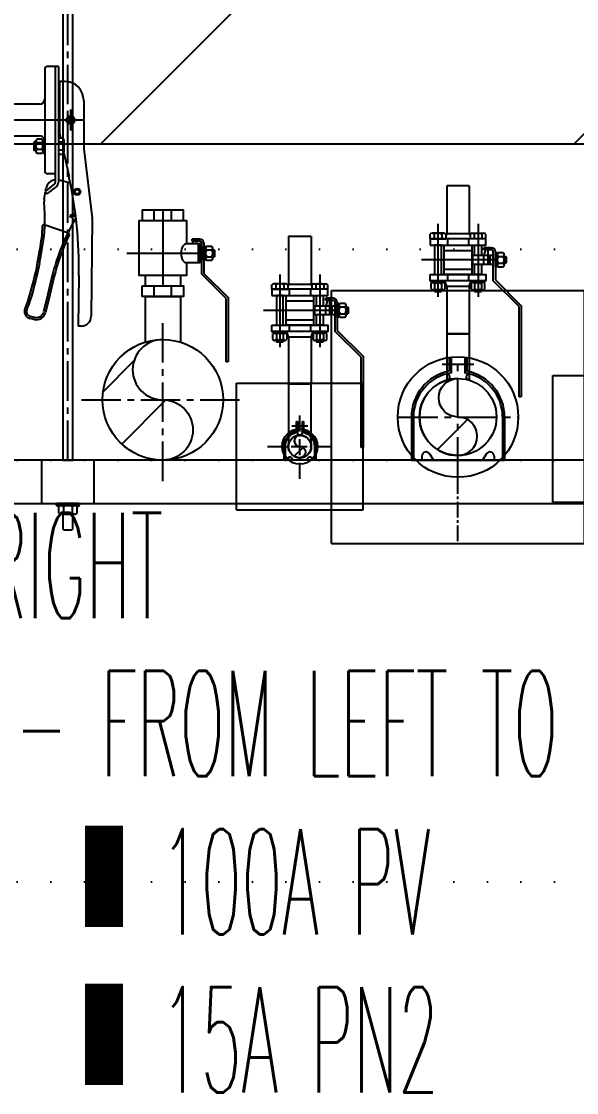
# Model space of a CAD drawing. Header units: millimetres. Extents: x -192235 to 515711, y 45168 to 947868.
# Drawn here: x 161156 to 161682, y 464950 to 465966 of the extents above; entities that cross this region are included whole.
import ezdxf
from ezdxf.enums import TextEntityAlignment as Align

# ---------------------------------------------------------------- set-up
doc = ezdxf.new("R2010")
doc.units = ezdxf.units.MM
doc.header["$LTSCALE"] = 1000
for name, pattern in [('CENTER', [50.8, 31.75, -6.35, 6.35, -6.35]), ('CENTER2', [1.125, 0.75, -0.125, 0.125, -0.125]), ('DOT2', [3.175, 0, -3.175])]:
    doc.linetypes.add(name, pattern=pattern)
for name, color, linetype in [('0-LEVEL LINE', 4, 'DOT2'), ('BG-CDA', 20, 'Continuous'), ('BG-PN2', 34, 'Continuous'), ('M-TXT', 3, 'Continuous'), ('MPPIPE', 100, 'Continuous'), ('SM-SEC-Cm$0$SUPPORT', 2, 'Continuous'), ('SUPPORT', 2, 'Continuous'), ('TPH12-SEC-@20-1$0$STEEL3', 252, 'Continuous')]:
    doc.layers.add(name, color=color, linetype=linetype)
doc.styles.add('aa-txt', font='simplex.shx', dxfattribs={"width": 0.7, "bigfont": 'chineset.shx'})

# ---------------------------------------------------------------- blocks, each defined once
blk = doc.blocks.new('TPH12-SEC-@20-1')
at = {"layer": 'TPH12-SEC-@20-1$0$STEEL3'}
blk.add_line((160000, 465850), (175000, 465850), dxfattribs=at)
blk = doc.blocks.new('BFV-50A-f')
at = {"color": 0}
for p, q in [((2.73, 16.5), (9.3, 17.3)), ((9.36, 17.3), (18.6, 17.21)), ((-1.87, 16.5), (2.73, 16.5)), ((19.54, 16.26), (19.54, 15.97)), ((8.84, 15.71), (9.07, 15.18)), ((9.04, 15.74), (9.25, 15.26)), ((9.07, 15.18), (9.25, 15.26)), ((14.74, 16.05), (19.54, 15.97)), ((-3.67, 14.7), (-3.67, 14.2)), ((1.23, 14.2), (1.72, 14.31)), ((1.72, 14.53), (1.72, 14.1)), ((1.91, 14.63), (3.04, 14.63)), ((2.1, 14.53), (2.1, 14.1)), ((2.85, 14.53), (2.85, 14.1)), ((3.12, 14.61), (5.36, 15.11)), ((3.22, 14.1), (3.22, 14.53)), ((5.99, 15.24), (5.7, 14.17)), ((10.74, 15.07), (9.93, 12.74)), ((-5.1, 14.1), (5.9, 14.1)), ((-5.1, 14.1), (-5.1, 13.8)), ((-5.1, 13.8), (-5.1, 13.1)), ((-5.1, 13.8), (5.9, 13.8)), ((-3.67, 14.2), (1.23, 14.2)), ((-3.22, 14.1), (-3.22, 14.2)), ((-3.04, 14.1), (-1.91, 14.1)), ((-2.85, 14.2), (-2.85, 14.1)), ((-2.1, 14.2), (-2.1, 14.1)), ((-1.72, 14.2), (-1.72, 14.1)), ((-0.65, 14.2), (-0.65, 14.1)), ((0.65, 14.2), (0.65, 14.1)), ((5.1, 13.8), (5.1, 13.1)), ((6.06, 13.72), (6.76, 12.83)), ((6.3, 13.91), (7, 13.01)), ((14.88, 13.48), (16.51, 13.09)), ((14.92, 13.68), (16.56, 13.29)), ((16.56, 13.29), (18.25, 12.88)), ((-4.8, 12.8), (4.8, 12.8)), ((-1.5, 12.3), (-1.5, 7.62)), ((1.5, 7.62), (1.5, 12.3)), ((1.5, 7.62), (1.5, 12.3)), ((1.82, 12.8), (3.12, 12.8)), ((1.82, 12.64), (1.82, 12.8)), ((3.12, 12.64), (1.82, 12.64)), ((1.82, 12.54), (1.82, 12.06)), ((2.96, 12.64), (1.98, 12.64)), ((2.15, 12.54), (2.15, 12.06)), ((2.8, 12.54), (2.8, 12.06)), ((3.12, 12.64), (3.12, 12.8)), ((3.12, 12.06), (3.12, 12.54)), ((6.71, 12.89), (6.49, 12.93)), ((6.76, 12.83), (7, 13.01)), ((7.49, 12.75), (6.81, 12.87)), ((13.52, 12.13), (12.31, 12.34)), ((13.56, 12.32), (12.35, 12.54)), ((16.51, 13.09), (18.2, 12.69)), ((1.98, 11.96), (2.96, 11.96)), ((2.07, 11.96), (2.07, 11.81)), ((2.1, 11.78), (2.07, 11.81)), ((2.87, 11.81), (2.07, 11.81)), ((2.1, 11.78), (2.84, 11.78)), ((2.84, 11.78), (2.87, 11.81)), ((2.87, 11.96), (2.87, 11.81)), ((18.72, 11.84), (18.62, 11.46)), ((18.91, 11.8), (18.82, 11.41))]:
    blk.add_line(p, q, dxfattribs=at)
at = {"color": 1, "linetype": 'CENTER', "ltscale": 1.2}
blk.add_line((-1, 15.25), (1, 15.25), dxfattribs=at)
blk.add_line((-1.5, 12.3), (-1.5, 7.62))
at = {"color": 0}
blk.add_lwpolyline([(-0.12, 15.45), (-0.23, 15.25), (-0.12, 15.05), (0.12, 15.05), (0.23, 15.25), (0.12, 15.45)], close=True, dxfattribs=at)
blk.add_lwpolyline([(2.25, -7.62), (2.25, 7.62), (-2.25, 7.62), (-2.25, -7.62)], close=True)
blk.add_circle((0, 15.25), 0.4)
for centre, radius in [((0, 15.25), 0.2), ((6.8, 15.88), 0.3), ((6.8, 15.88), 0.205)]:
    blk.add_circle(centre, radius, dxfattribs=at)
for centre, radius, start, end in [((9.36, 16.8), 0.5, 89.4382, 96.9113), ((-1.87, 14.7), 1.8, 90, 180), ((18.59, 16.26), 0.95, 0, 89.4387), ((14.1, -24.82), 40.87, 89.0858, 102.3536), ((19.55, 32.93), 20, 239.1228, 256.495), ((1.91, 14.4), 0.226, 33.855, 146.145), ((2.47, 13.88), 0.753, 60.1372, 119.8628), ((3.04, 14.4), 0.226, 33.855, 146.145), ((10.84, 15.04), 0.1, 64.0478, 160.7015), ((19.55, 32.93), 19.8, 244.0478, 256.495), ((6.66, 13.91), 1, 186.4618, 260), ((6.66, 13.91), 1, 165, 169.1954), ((5.9, 13.6), 0.5, 38, 90), ((5.9, 13.6), 0.2, 38, 90), ((-4.8, 13.1), 0.3, 180, 270), ((2, 12.3), 0.5, 110.5028, 180), ((1.99, 12.46), 0.182, 26.7762, 153.2238), ((2.47, 12.06), 0.578, 55.7945, 124.2055), ((2.96, 12.46), 0.182, 26.7762, 153.2238), ((4.8, 13.1), 0.3, 270, 0), ((7.66, 13.74), 1, 260, 275.6833), ((9.34, -3.18), 16, 79.1823, 95.6832), ((10.02, 12.71), 0.1, 160.7015, 267.5499), ((9.34, -3.18), 15.8, 79.1823, 87.5499), ((7.18, -21.05), 33.98, 72.9259, 79.1823), ((18.04, 12.01), 0.7, 346.4955, 76.4949), ((18.04, 12.01), 0.9, 346.4955, 76.4949), ((1.99, 12.14), 0.182, 206.7762, 333.2238), ((2.47, 12.54), 0.578, 235.7945, 304.2055), ((2.96, 12.14), 0.182, 206.7762, 333.2238), ((7.18, -21.05), 33.78, 72.9259, 79.1823), ((15.69, 6.65), 4.8, 63.5354, 72.9259), ((15.69, 6.65), 5, 63.5354, 72.9259), ((18.14, 11.57), 0.7, 243.5354, 346.4947), ((18.14, 11.57), 0.5, 243.5354, 346.4947)]:
    blk.add_arc(centre, radius, start, end, dxfattribs=at)
for centre, radius, start, end in [((0, 15.25), 0.34, 341.2713, 292.2605), ((-2, 12.3), 0.5, 0, 90)]:
    blk.add_arc(centre, radius, start, end)
at = {"layer": 'MPPIPE', "color": 1, "linetype": 'CENTER2', "ltscale": 0.01}
for p, q in [((0, 16.42), (0, 8.12)), ((0, 8.12), (0, -8.12))]:
    blk.add_line(p, q, dxfattribs=at)
blk = doc.blocks.new('BG-15A')
for p, q in [((-0.75, 3.26), (0.75, 3.26)), ((-0.36, 3.66), (-0.22, 3.66)), ((-0.36, 3.66), (-0.36, 2.86)), ((-0.22, 3.66), (-0.22, 2.76)), ((0.22, 3.66), (0.36, 3.66)), ((0.22, 3.66), (0.22, 2.76)), ((0.36, 3.66), (0.36, 2.86)), ((-1.51, 1.29), (-1.51, 0)), ((-1.38, 1.29), (-1.38, 0)), ((1.38, 1.29), (1.38, 0)), ((1.51, 1.29), (1.51, 0)), ((1.51, 0), (-1.51, 0)), ((-1.09, 0.15), (-1.09, 0)), ((-0.8, 0.22), (-0.62, 0)), ((0.8, 0.22), (0.62, 0)), ((1.09, 0.15), (1.09, 0))]:
    blk.add_line(p, q)
blk.add_circle((0, 1.29), 1.07)
for centre, start, end in [((-0.33, 2.46), 308.0346, 105.5346), ((0.33, 2.46), 74.4654, 231.9654)]:
    blk.add_arc(centre, 0.165, start, end)
at = {"extrusion": (0, 0, -1)}
for centre, major_axis, start_param, end_param in [((0, 1.29), (-1.07, 1.07), 5.497787, 6.768254), ((0, 1.29), (-0.978, 0.978), 5.497787, 6.831773), ((-0.49, 2.86), (-0.0931, 0.0931), 2.356194, 3.626662), ((-0.36, 2.76), (-0.0931, 0.0931), 2.356194, 3.690181), ((0.36, 2.76), (0.0931, 0.0931), 2.593005, 3.926991), ((0, 1.29), (0.978, 0.978), -0.548588, 0.785398), ((0.49, 2.86), (0.0931, 0.0931), 2.656524, 3.926991), ((0, 1.29), (1.07, 1.07), -0.485069, 0.785398), ((-0.94, 0.16), (-0.108, 0.108), 5.447482, 8.185863), ((0.94, 0.16), (0.108, 0.108), 4.380507, 7.118889)]:
    blk.add_ellipse(centre, major_axis=major_axis, ratio=1, start_param=start_param, end_param=end_param, dxfattribs=at)
blk = doc.blocks.new('BG-65A')
for p, q in [((-0.66, 9.7), (-0.85, 9.7)), ((-0.85, 9.7), (-0.85, 8.42)), ((-0.66, 9.7), (-0.66, 8.26)), ((0.85, 9.7), (0.66, 9.7)), ((0.66, 9.7), (0.66, 8.26)), ((0.85, 9.7), (0.85, 8.42)), ((1.5, 9.06), (-1.5, 9.06)), ((-4.42, 4.09), (-4.42, 0)), ((-4.23, 4.09), (-4.23, 0)), ((4.23, 4.09), (4.23, 0)), ((4.42, 4.09), (4.42, 0)), ((-4.42, 0), (4.42, 0)), ((-3.44, 0.38), (-3.44, 0)), ((-2.68, 0.55), (-2.33, 0)), ((2.68, 0.55), (2.33, 0)), ((3.44, 0.38), (3.44, 0))]:
    blk.add_line(p, q)
blk.add_circle((0, 4.09), 3.65)
for centre, radius, start, end in [((0, 4.09), 4.42, 101.1352, 180), ((0, 4.09), 4.23, 99.0153, 180), ((-1.07, 7.87), 0.294, 299.8049, 104.8049), ((0, 4.09), 4.23, 0, 80.9847), ((1.07, 7.87), 0.294, 75.1951, 240.1951), ((0, 4.09), 4.42, 0, 78.8648), ((-3.04, 0.38), 0.395, 24.671, 180), ((3.04, 0.38), 0.395, 0, 155.329)]:
    blk.add_arc(centre, radius, start, end)
blk = doc.blocks.new('KuzeTee-Side-21.7x21.7')
for p, q in [((10.85, 59), (-10.85, 59)), ((-10.85, 59), (-10.85, 0)), ((10.85, 0), (10.85, 59))]:
    blk.add_line(p, q)
blk.add_circle((0, 0), 10.85)
blk = doc.blocks.new('SS-BV-15A-f')
for p, q in [((-5.11, 3.55), (-2.66, 6)), ((-2.57, 5.8), (-5.02, 3.35)), ((-2.66, 6), (5.99, 6)), ((5.99, 5.8), (-2.57, 5.8)), ((5.99, 6), (5.99, 5.8)), ((-8.16, 3.15), (-8.16, 2.45)), ((-7.96, 3.15), (-7.96, 2.85)), ((-7.76, 3.55), (-5.11, 3.55)), ((-5.02, 3.35), (-7.76, 3.35)), ((-6.61, 3.05), (-7.41, 3.05)), ((-9.01, 2.64), (-9.01, 1.14)), ((-7.96, 2.45), (-8.16, 2.45)), ((-7.96, 2.61), (-7.96, 2.45)), ((-6.61, 2.85), (-7.41, 2.85)), ((-6.61, 2.45), (-7.41, 2.45)), ((-14.02, 1.07), (-9.51, 1.07)), ((-14.02, 1.07), (-14.02, -1.07)), ((-9.51, 1.07), (-9.3, 1.15)), ((-9.51, -1.07), (-9.51, 1.07)), ((-7.91, -1.3), (-7.91, 1.3)), ((-6.11, -1.3), (-6.11, 1.3)), ((-4.51, 1.07), (-4.97, 1.25)), ((-4.51, 1.07), (0, 1.07)), ((-4.51, -1.07), (-4.51, 1.07)), ((0, 1.07), (0, -1.07)), ((-9.01, 1), (-8.41, 1)), ((-5.61, 1), (-5.01, 1)), ((-9.01, -1), (-8.41, -1)), ((-5.61, -1), (-5.01, -1)), ((-14.02, -1.07), (-9.51, -1.07)), ((-9.51, -1.07), (-9.3, -1.15)), ((-9.01, -2.65), (-9.01, -1.15)), ((-4.51, -1.07), (-4.97, -1.25)), ((-4.51, -1.07), (0, -1.07))]:
    blk.add_line(p, q)
at = {"color": 0}
for p, q in [((-7.66, 4.29), (-7.66, 3.81)), ((-6.52, 4.39), (-7.5, 4.39)), ((-7.34, 3.81), (-7.34, 4.29)), ((-7.3, 4.57), (-7.33, 4.54)), ((-7.33, 4.39), (-7.33, 4.54)), ((-6.69, 4.54), (-7.33, 4.54)), ((-7.3, 4.57), (-6.72, 4.57)), ((-6.72, 4.57), (-6.69, 4.54)), ((-6.69, 4.39), (-6.69, 4.54)), ((-6.68, 3.81), (-6.68, 4.29)), ((-6.36, 3.81), (-6.36, 4.29)), ((-7.66, 3.71), (-6.36, 3.71)), ((-7.66, 3.71), (-7.66, 3.55)), ((-6.36, 3.55), (-7.66, 3.55)), ((-7.5, 3.71), (-6.52, 3.71)), ((-6.36, 3.71), (-6.36, 3.55)), ((-9.54, 1.34), (-9.54, 2.46)), ((-9.01, 2.65), (-9.44, 2.65)), ((-9.44, 2.27), (-9.01, 2.27)), ((-5.01, 1.25), (-5.01, 2.55)), ((-4.85, 2.55), (-5.01, 2.55)), ((-4.85, 2.55), (-4.85, 1.25)), ((-4.85, 2.39), (-4.85, 1.41)), ((-4.27, 2.55), (-4.75, 2.55)), ((-4.75, 2.23), (-4.27, 2.23)), ((-4.17, 1.41), (-4.17, 2.39)), ((-4.17, 2.22), (-4.02, 2.22)), ((-3.99, 2.19), (-4.02, 2.22)), ((-4.02, 1.58), (-4.02, 2.22)), ((-3.99, 2.19), (-3.99, 1.61)), ((-9.44, 1.52), (-9.01, 1.52)), ((-9.44, 1.15), (-9.01, 1.15)), ((-4.85, 1.25), (-5.01, 1.25)), ((-4.75, 1.57), (-4.27, 1.57)), ((-4.75, 1.25), (-4.27, 1.25)), ((-4.17, 1.58), (-4.02, 1.58)), ((-3.99, 1.61), (-4.02, 1.58)), ((-9.54, -1.34), (-9.54, -2.46)), ((-9.44, -1.15), (-9.01, -1.15)), ((-9.44, -1.52), (-9.01, -1.52)), ((-5.01, -1.25), (-5.01, -2.55)), ((-4.85, -1.25), (-5.01, -1.25)), ((-4.85, -2.55), (-4.85, -1.25)), ((-4.85, -2.39), (-4.85, -1.41)), ((-4.75, -1.25), (-4.27, -1.25)), ((-4.75, -1.57), (-4.27, -1.57)), ((-4.17, -1.41), (-4.17, -2.39)), ((-4.17, -1.58), (-4.02, -1.58)), ((-3.99, -1.61), (-4.02, -1.58)), ((-4.02, -2.22), (-4.02, -1.58)), ((-3.99, -1.61), (-3.99, -2.19)), ((-9.44, -2.27), (-9.01, -2.27)), ((-9.01, -2.65), (-9.44, -2.65)), ((-4.85, -2.55), (-5.01, -2.55)), ((-4.75, -2.23), (-4.27, -2.23)), ((-4.27, -2.55), (-4.75, -2.55)), ((-4.17, -2.22), (-4.02, -2.22)), ((-3.99, -2.19), (-4.02, -2.22))]:
    blk.add_line(p, q, dxfattribs=at)
for points in [[(-7.41, 3.35), (-7.41, 1.38), (-6.61, 1.38), (-6.61, 3.35)], [(-7.41, 1.58), (-8.41, 1.58), (-8.41, 2.22), (-7.41, 2.22)], [(-7.41, 2.85), (-8.11, 2.85), (-8.11, 2.65), (-7.41, 2.45)], [(-6.61, 2.22), (-5.61, 2.22), (-5.61, 1.58), (-6.61, 1.58)]]:
    blk.add_lwpolyline(points)
for points in [[(-8.41, -2.65), (-8.41, 2.65), (-9.01, 2.65), (-9.01, -2.65)], [(-5.61, -2.65), (-5.61, 2.65), (-5.01, 2.65), (-5.01, -2.65)], [(-8.41, 1.3), (-5.61, 1.3), (-5.61, -1.3), (-8.41, -1.3)], [(-5.61, -2.22), (-5.61, -1.58), (-8.41, -1.58), (-8.41, -2.22)]]:
    blk.add_lwpolyline(points, close=True)
for centre, radius, start, end in [((-7.5, 4.21), 0.182, 26.7762, 153.2238), ((-7.01, 3.81), 0.578, 55.7945, 124.2055), ((-6.52, 4.21), 0.182, 26.7762, 153.2238), ((-7.5, 3.89), 0.182, 206.7762, 333.2238), ((-7.01, 4.29), 0.578, 235.7945, 304.2055), ((-6.52, 3.89), 0.182, 206.7762, 333.2238), ((-9.31, 2.46), 0.226, 123.855, 236.145), ((-8.79, 1.9), 0.753, 150.1372, 209.8628), ((-4.67, 2.39), 0.182, 116.7762, 243.2238), ((-4.27, 1.9), 0.578, 145.7945, 214.2055), ((-4.35, 2.39), 0.182, 296.7762, 63.2238), ((-4.75, 1.9), 0.578, 325.7945, 34.2055), ((-9.31, 1.34), 0.226, 123.855, 236.145), ((-4.67, 1.41), 0.182, 116.7762, 243.2238), ((-4.35, 1.41), 0.182, 296.7762, 63.2238), ((-9.31, -1.34), 0.226, 123.855, 236.145), ((-8.79, -1.9), 0.753, 150.1372, 209.8628), ((-4.67, -1.41), 0.182, 116.7762, 243.2238), ((-4.27, -1.9), 0.578, 145.7945, 214.2055), ((-4.35, -1.41), 0.182, 296.7762, 63.2238), ((-4.75, -1.9), 0.578, 325.7945, 34.2055), ((-9.31, -2.46), 0.226, 123.855, 236.145), ((-4.67, -2.39), 0.182, 116.7762, 243.2238), ((-4.35, -2.39), 0.182, 296.7762, 63.2238)]:
    blk.add_arc(centre, radius, start, end, dxfattribs=at)
for radius in [0.4, 0.2]:
    blk.add_arc((-7.76, 3.15), radius, 90, 180)
at = {"layer": 'MPPIPE', "color": 1, "linetype": 'CENTER2', "ltscale": 0.01}
for p, q in [((-7.01, 3.45), (-7.01, -3.45)), ((-10.41, 1.9), (-3.51, 1.9)), ((-10.41, -1.9), (-3.51, -1.9))]:
    blk.add_line(p, q, dxfattribs=at)
blk = doc.blocks.new('KuzeTee-Side-65Ax15A')
for p, q in [((-10.7, 79), (10.7, 79)), ((-10.7, 79), (-10.7, 34.9)), ((10.7, 79), (10.7, 34.9))]:
    blk.add_line(p, q)
blk.add_circle((0, 0), 36.5)
blk = doc.blocks.new('S-1500-25A')
for p, q in [((-60, 60), (60, 60)), ((-60, -60), (-60, 60)), ((60, -60), (60, 60)), ((-60, -60), (60, -60))]:
    blk.add_line(p, q)
blk.add_circle((0, 0), 16.7)
blk = doc.blocks.new('S-4500-100A')
for p, q in [((-120, 120), (120, 120)), ((-120, -120), (-120, 120)), ((120, -120), (120, 120)), ((-120, -120), (120, -120))]:
    blk.add_line(p, q)
blk.add_circle((0, 0), 57.2)
blk = doc.blocks.new('KuzeTee-Side-100Ax25A')
for p, q in [((-16.7, 98), (16.7, 98)), ((-16.7, 98), (-16.7, 54.7)), ((16.7, 98), (16.7, 54.7))]:
    blk.add_line(p, q)
blk.add_circle((0, 0), 57.2)
blk = doc.blocks.new('BV-25A-f')
for p, q in [((-2.2, 3.9), (0.1, 6.2)), ((0.1, 6.2), (6.2, 6.2)), ((6.2, 6.2), (6.2, 6)), ((0.19, 6), (-2.11, 3.7)), ((6.2, 6), (0.19, 6)), ((-5.45, 3.5), (-5.45, 2.8)), ((-5, 3.2), (-5.4, 3.2)), ((-5.4, 3), (-5.4, 3.2)), ((-5.25, 3.5), (-5.25, 2.8)), ((-5.05, 3.9), (-2.2, 3.9)), ((-2.11, 3.7), (-5.05, 3.7)), ((-3.2, 3.55), (-5, 3.55)), ((-5, 3.55), (-5, 2.25)), ((-3.2, 3.4), (-5, 3.4)), ((-4.5, 3.7), (-4.5, 3.55)), ((-3.7, 3.7), (-3.7, 3.55)), ((-3.2, 3.55), (-3.2, 2.25)), ((-5.25, 2.8), (-5.45, 2.8)), ((-5, 2.8), (-5.4, 3)), ((-2, 1.67), (-1, 1.67)), ((-7.2, 0.82), (-8.2, 0.82)), ((0, 0.82), (-1, 0.82)), ((-7.2, -0.82), (-8.2, -0.82)), ((0, -0.82), (-1, -0.82)), ((-2, -1.67), (-1, -1.67))]:
    blk.add_line(p, q)
at = {"color": 0}
for p, q in [((-4.75, 4.64), (-4.75, 4.16)), ((-3.61, 4.74), (-4.59, 4.74)), ((-4.43, 4.16), (-4.43, 4.64)), ((-4.39, 4.92), (-4.42, 4.89)), ((-4.42, 4.74), (-4.42, 4.89)), ((-3.78, 4.89), (-4.42, 4.89)), ((-4.39, 4.92), (-3.81, 4.92)), ((-3.81, 4.92), (-3.78, 4.89)), ((-3.78, 4.74), (-3.78, 4.89)), ((-3.77, 4.16), (-3.77, 4.64)), ((-3.45, 4.16), (-3.45, 4.64)), ((-4.75, 4.06), (-3.45, 4.06)), ((-4.75, 4.06), (-4.75, 3.9)), ((-3.45, 3.9), (-4.75, 3.9)), ((-4.59, 4.06), (-3.61, 4.06)), ((-3.45, 4.06), (-3.45, 3.9))]:
    blk.add_line(p, q, dxfattribs=at)
blk.add_lwpolyline([(-3.2, 2.25), (-2, 2.25), (-2, -2.25), (-7.2, -2.25), (-7.2, 2.25), (-5, 2.25)])
for points in [[(-7.2, -1.97), (-7.2, 1.97), (-8.2, 1.97), (-8.2, -1.97)], [(-1, -1.97), (-1, 1.97), (0, 1.97), (0, -1.97)]]:
    blk.add_lwpolyline(points, close=True)
for centre, radius, start, end in [((-4.59, 4.56), 0.182, 26.7762, 153.2238), ((-4.59, 4.24), 0.182, 206.7762, 333.2238), ((-4.1, 4.16), 0.578, 55.7945, 124.2055), ((-4.1, 4.64), 0.578, 235.7945, 304.2055), ((-3.61, 4.56), 0.182, 26.7762, 153.2238), ((-3.61, 4.24), 0.182, 206.7762, 333.2238)]:
    blk.add_arc(centre, radius, start, end, dxfattribs=at)
for radius in [0.4, 0.2]:
    blk.add_arc((-5.05, 3.5), radius, 90, 180)
blk.add_ellipse((-4.1, 2.25), major_axis=(0.9, 0), ratio=0.575, start_param=3.141593, end_param=6.283185)
at = {"layer": 'MPPIPE', "color": 1, "linetype": 'CENTER2', "ltscale": 0.01}
for p, q in [((-4.1, -3.42), (-4.1, 3.42)), ((-8.2, 0), (-1, 0))]:
    blk.add_line(p, q, dxfattribs=at)
blk = doc.blocks.new('Nut-M10')
for p, q in [((-10.9, 1.5), (-10.9, 0.5)), ((-8.7, 2.8), (-10.6, 2)), ((-10.4, 2), (10.4, 2)), ((-10.4, 0), (10.4, 0)), ((-8.7, 9.2), (-8.7, 2.8)), ((6.5, 10), (-6.5, 10)), ((-4.3, 9.2), (-4.3, 2.8)), ((4.3, 2.8), (4.3, 9.2)), ((8.7, 9.2), (8.7, 2.8)), ((8.7, 2.8), (10.6, 2)), ((10.9, 1.5), (10.9, 0.5))]:
    blk.add_line(p, q)
for centre, radius, start, end in [((-10.4, 1.5), 0.5, 90, 180), ((-10.4, 0.5), 0.5, 180, 270), ((-6.5, 6.7), 3.33, 49.441, 130.559), ((-6.5, 5.3), 3.33, 229.441, 310.559), ((0, -2.1), 12.1, 69.065, 110.935), ((0, 14.1), 12.1, 249.065, 290.935), ((6.5, 6.7), 3.33, 49.441, 130.559), ((6.5, 5.3), 3.33, 229.441, 310.559), ((10.4, 1.5), 0.5, 0, 90), ((10.4, 0.5), 0.5, 270, 0)]:
    blk.add_arc(centre, radius, start, end)

msp = doc.modelspace()

# ---------------------------------------------------------------- block references
msp.add_blockref('TPH12-SEC-@20-1', (0, 0))

# ---------------------------------------------------------------- next in the draw order: hatches: boundary and pattern name
at = {"layer": '0-LEVEL LINE', "ltscale": 0.01}
h = msp.add_hatch(dxfattribs=at)
h.set_pattern_fill('ANSI31', color=256, scale=100)
h.set_pattern_definition([(45, (51897.3, 0), (-224.5064, 224.5064), [])])
h.paths.add_polyline_path([(160756.41066, 466700), (162036.53965, 466700), (162032.71801, 465850), (160752.58902, 465850)])
at = {"layer": 'BG-CDA'}
h = msp.add_hatch(dxfattribs=at)
h.set_pattern_fill('ANSI31', color=1, scale=15, style=0)
h.set_pattern_definition([(45, (125438.09, 401563.66), (-33.67596, 33.67596), [])])
edge = h.paths.add_edge_path()
edge.add_arc((161570, 465590.86465), 36.5125, 90, 270)
edge.add_arc((161570, 465572.6084), 18.25625, 270, 450)
edge.add_arc((161570, 465609.1209), 18.25625, 90, 270, ccw=False)
at = {"layer": 'BG-PN2'}
h = msp.add_hatch(dxfattribs=at)
h.set_pattern_fill('ANSI31', color=1, scale=10, style=0)
h.set_pattern_definition([(45, (188984.402, 293043.274), (-22.4506403, 22.4506403), [])])
edge = h.paths.add_edge_path()
edge.add_arc((161420, 465568.24096), 5.334, 90, 270)
edge.add_arc((161420, 465557.57296), 5.334, -90, 90, ccw=False)
edge.add_arc((161420, 465562.90696), 10.668, 90, 270, ccw=False)
at = {"layer": 'MPPIPE'}
h = msp.add_hatch(dxfattribs=at)
h.set_pattern_fill('ANSI31', color=1, scale=15, style=0)
h.set_pattern_definition([(45, (123973.756, 401549.12), (-33.67596, 33.67596), [])])
edge = h.paths.add_edge_path()
edge.add_arc((161290, 465607.15), 57.15, 90, 270)
edge.add_arc((161290, 465578.575), 28.575, 270, 450)
edge.add_arc((161290, 465635.725), 28.575, 90, 270, ccw=False)

# ---------------------------------------------------------------- next in the draw order: linework, layer by layer
at = {"layer": '0-LEVEL LINE', "ltscale": 0.01}
for p, q in [((100000, 465850), (190000, 465850)), ((100000, 465750), (190000, 465750)), ((100000, 465550), (190000, 465550)), ((100000, 465150), (190000, 465150))]:
    msp.add_line(p, q, dxfattribs=at)
msp.add_lwpolyline([(160756.41066, 466700), (162036.53965, 466700), (162032.71801, 465850), (160752.58902, 465850)], close=True, dxfattribs=at)
at = {"layer": 'BG-CDA', "color": 1, "linetype": 'CENTER2', "ltscale": 0.05}
for p, q in [((161570, 465534.35215), (161570, 465647.37715)), ((161513.4875, 465590.86465), (161626.5125, 465590.86465))]:
    msp.add_line(p, q, dxfattribs=at)
at = {"layer": 'BG-CDA'}
msp.add_lwpolyline([(161570, 465554.35215, 1), (161570, 465590.86465, -1), (161570, 465627.37715, 1)], format="xyb", close=True, dxfattribs=at)
msp.add_circle((161570, 465590.86465), 36.5125, dxfattribs=at)
at = {"layer": 'BG-PN2', "color": 1, "linetype": 'CENTER2', "ltscale": 0.02}
for p, q in [((161420, 465532.23896), (161420, 465593.57496)), ((161389.332, 465562.90696), (161450.668, 465562.90696)), ((161570, 465473.01615), (161570, 465534.35215))]:
    msp.add_line(p, q, dxfattribs=at)
at = {"layer": 'BG-PN2'}
msp.add_lwpolyline([(161420, 465573.57496, 1), (161420, 465562.90696, -1), (161420, 465552.23896, -1)], format="xyb", close=True, dxfattribs=at)
msp.add_circle((161420, 465562.90696), 10.668, dxfattribs=at)
at = {"layer": 'MPPIPE', "color": 1, "linetype": 'CENTER2', "ltscale": 0.05}
for p, q in [((161290, 465530), (161290, 465684.3)), ((161212.85, 465607.15), (161367.15, 465607.15))]:
    msp.add_line(p, q, dxfattribs=at)
at = {"layer": 'MPPIPE'}
msp.add_lwpolyline([(161290, 465664.3, 1), (161290, 465607.15, -1), (161290, 465550, -1)], format="xyb", close=True, dxfattribs=at)
at = {"layer": 'SM-SEC-Cm$0$SUPPORT'}
msp.add_lwpolyline([(161195.2375, 465550), (161204.7625, 465550), (161204.7625, 466200.7), (161195.2375, 466200.7)], close=True, dxfattribs=at)
at = {"layer": 'SUPPORT', "linetype": 'CENTER2', "ltscale": 0.05}
msp.add_line((161200, 465550), (161200, 466200.7), dxfattribs=at)
at = {"layer": 'SUPPORT'}
for points in [[(161225, 465550), (160654.5, 465550), (160654.5, 465508.725), (161225, 465508.725)], [(161795, 465550), (161175, 465550), (161175, 465508.725), (161795, 465508.725)], [(161203.7625, 465483.725), (161204.7625, 465484.725), (161204.7625, 465498.725), (161195.2375, 465498.725), (161195.2375, 465484.725), (161196.2375, 465483.725)]]:
    msp.add_lwpolyline(points, close=True, dxfattribs=at)

# ---------------------------------------------------------------- next in the draw order: block references
for name, p in [('S-4500-100A', (161570, 465590.86465)), ('S-1500-25A', (161720, 465570.20554)), ('S-1500-25A', (161420, 465562.90696))]:
    msp.add_blockref(name, p)
at = {"layer": 'BG-CDA', "xscale": 10, "yscale": 10, "zscale": 10, "rotation": 270}
msp.add_blockref('SS-BV-15A-f', (161570, 465669.86465), dxfattribs=at)
at = {"layer": 'BG-CDA'}
msp.add_blockref('KuzeTee-Side-65Ax15A', (161570, 465590.86465), dxfattribs=at)
at = {"layer": 'BG-CDA', "xscale": 10, "yscale": 10, "zscale": 10}
msp.add_blockref('BG-65A', (161570, 465550), dxfattribs=at)
at = {"layer": 'BG-PN2', "xscale": 10, "yscale": 10, "zscale": 10, "rotation": 270}
msp.add_blockref('SS-BV-15A-f', (161420, 465621.90696), dxfattribs=at)
at = {"layer": 'BG-PN2'}
msp.add_blockref('KuzeTee-Side-21.7x21.7', (161420, 465562.90696), dxfattribs=at)
at = {"layer": 'BG-PN2', "xscale": 10, "yscale": 10, "zscale": 10}
msp.add_blockref('BG-15A', (161420, 465550), dxfattribs=at)
at = {"layer": 'MPPIPE', "xscale": 10, "yscale": 10, "zscale": 10, "rotation": 270}
for name, p in [('BFV-50A-f', (161050, 465872.5)), ('BV-25A-f', (161290, 465705.15))]:
    msp.add_blockref(name, p, dxfattribs=at)
at = {"layer": 'MPPIPE'}
msp.add_blockref('KuzeTee-Side-100Ax25A', (161290, 465607.15), dxfattribs=at)
at = {"layer": 'SUPPORT', "rotation": 180}
msp.add_blockref('Nut-M10', (161200, 465508.725), dxfattribs=at)

# ---------------------------------------------------------------- next in the draw order: texts
at = {"layer": 'M-TXT', "style": 'aa-txt', "width": 0.45}
for s, p in [('- FROM LEFT TO RIGHT', (160575, 465450)), ('- FROM LEFT TO RIGHT', (161150, 465300)), ('  ■ 100A PV', (161150, 465150)), ('  ■ 15A PN2', (161150, 465000))]:
    msp.add_text(s, height=100, dxfattribs=at).set_placement(p, align=Align.MIDDLE_LEFT)

doc.saveas('drawing.dxf')
